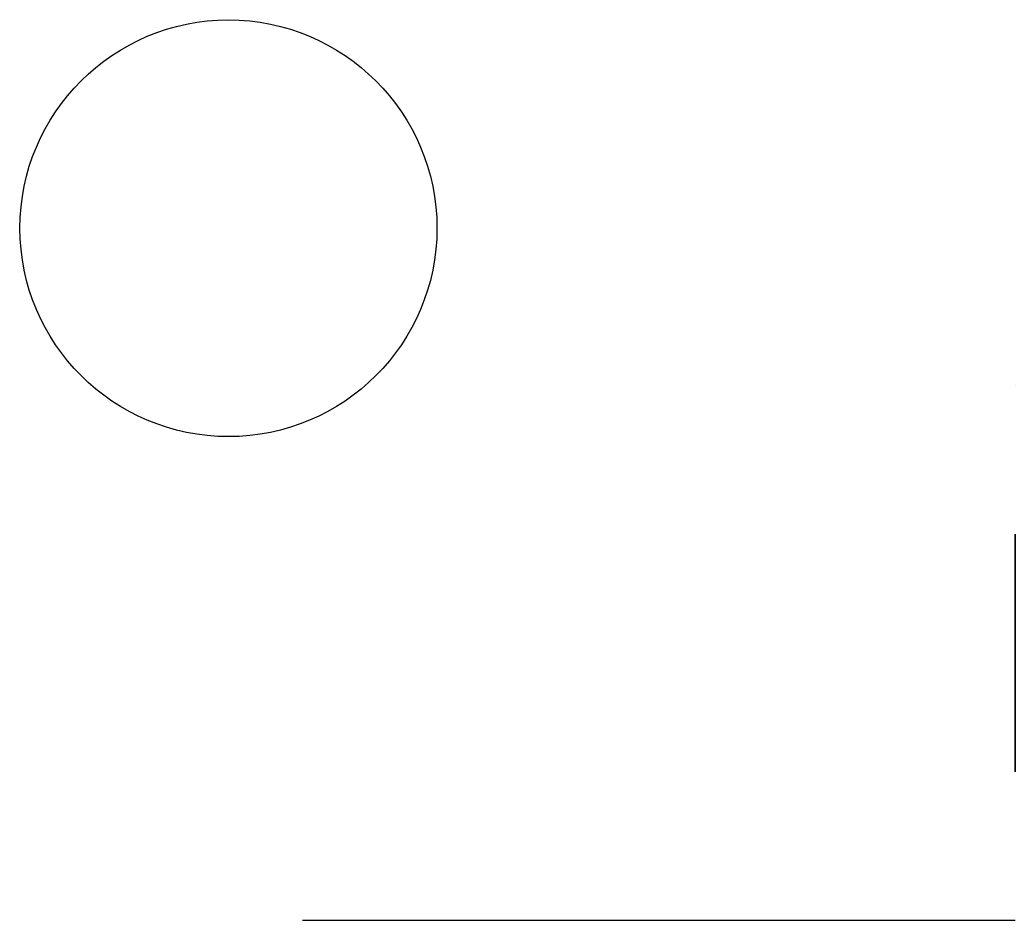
# Model space of a CAD drawing. Header units: inches. Extents: x 1980 to 3991, y 1657 to 3477.
import ezdxf

# ---------------------------------------------------------------- set-up
doc = ezdxf.new("R2010")
doc.units = ezdxf.units.IN
doc.header["$MEASUREMENT"] = 0

msp = doc.modelspace()

# ---------------------------------------------------------------- linework, layer by layer
for p, q in [((3991.2, 2736.8, 450), (3991.2, 2736.8, 450)), ((2551.2, 1656.8, 450), (2551.2, 1656.8, 450)), ((2551.2, 1656.8, 450), (3991.2, 1656.8, 450)), ((3271.2, 1656.8, 900), (3271.2, 1656.8))]:
    msp.add_line(p, q)
msp.add_circle((2401.7, 3055.6), 421.3)
at = {"extrusion": (1, 0, 0)}
msp.add_circle((2196.8, 450, 3991.2), 240, dxfattribs=at)

doc.saveas('drawing.dxf')
